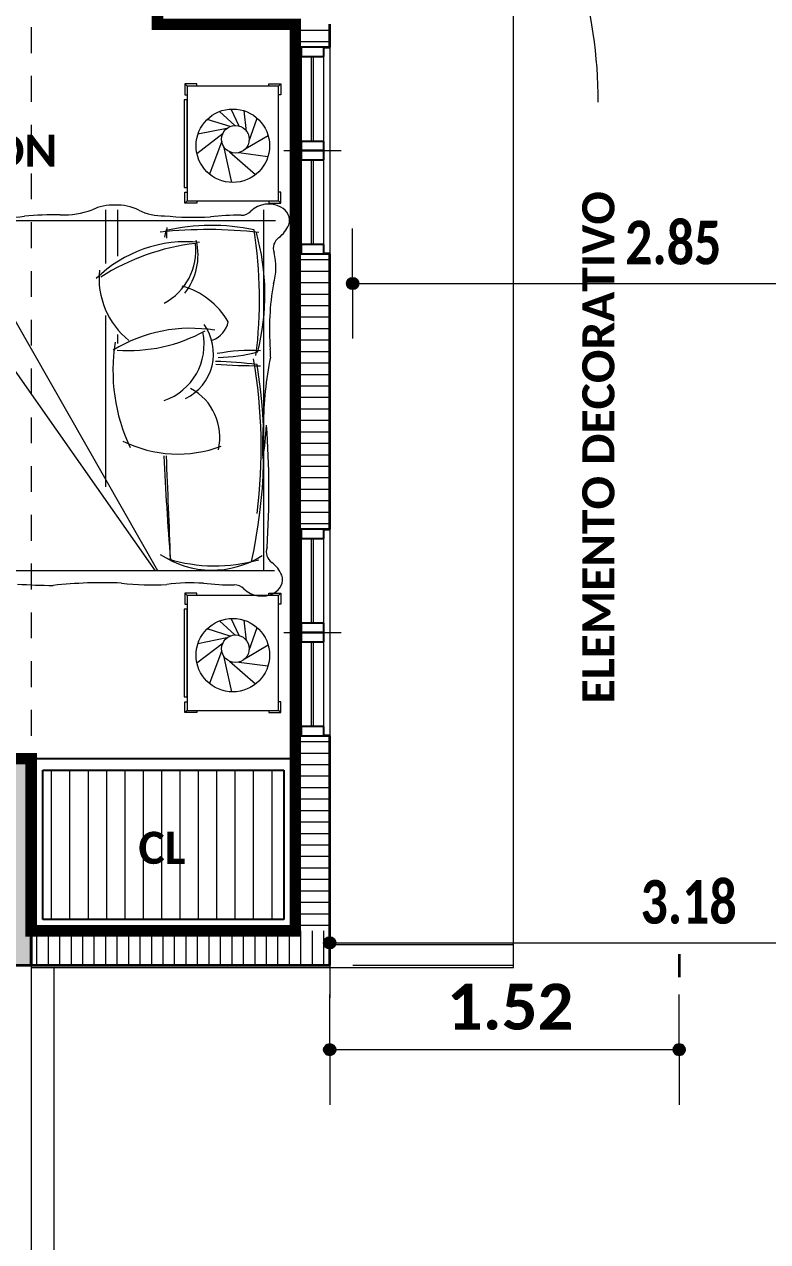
# Model space of a CAD drawing. Header units: metres. Extents: x -144 to 1000, y -717 to 29.
# Drawn here: x 753.62 to 756.86, y -569.32 to -564.01 of the extents above; entities that cross this region are included whole.
import ezdxf

# ---------------------------------------------------------------- set-up
doc = ezdxf.new("R2010")
doc.units = ezdxf.units.M
doc.linetypes.add('Basculante', pattern=[0.11625, 0.075, -0.04125])
doc.linetypes.add('basculante modificado', pattern=[0.18, 0.1125, -0.0675])
doc.layers.get('0').update_dxf_attribs({"color": 1})
doc.layers.add('00-MEDICION', color=30, linetype='Continuous')
for name, color, linetype, lineweight in [('A-ANNO-DIMS', 1, 'Continuous', 9), ('A-DETL', 1, 'Continuous', 9), ('A-DETL-GENF', 1, 'Continuous', 9), ('A-DETL-THIN', 1, 'Continuous', 9), ('A-GENM', 1, 'Continuous', 9), ('A-GLAZ', 1, 'Continuous', 9), ('A-WALL', 4, 'Continuous', 9), ('G-ANNO-TEXT', 2, 'Continuous', 9), ('I-FURN', 2, 'Continuous', 9), ('S-COLS', 7, 'Continuous', 9)]:
    doc.layers.add(name, color=color, linetype=linetype, lineweight=lineweight)
doc.layers.add('A-WALL-PATT', color=7, linetype='Continuous', lineweight=35, true_color=0x9c9c9c)
doc.styles.add('Calibri_B', font='calibrib.ttf', dxfattribs={"height": 0.165})
doc.styles.add('Calibri_B_5', font='calibrib.ttf', dxfattribs={"height": 0.66})
doc.styles.add('Calibri_B_7', font='calibrib.ttf', dxfattribs={"width": 0.8, "height": 0.18})

# ---------------------------------------------------------------- blocks, each defined once
blk = doc.blocks.new('F')
at = {"layer": 'A-ANNO-DIMS', "lineweight": 25}
h = blk.add_hatch(color=256, dxfattribs=at)
edge = h.paths.add_edge_path()
edge.add_arc((757.5091, -511.9869), 0.025, 0, 360)
h = blk.add_hatch(color=256, dxfattribs=at)
edge = h.paths.add_edge_path()
edge.add_arc((759.0314, -511.9869), 0.025, 0, 360)
at = {"layer": 'S-COLS', "true_color": 0x5b5b5b}
h = blk.add_hatch(color=251, dxfattribs=at)
h.paths.add_polyline_path([(737.9091, -511.6194), (738.4091, -511.6194), (738.4091, -510.7194), (737.9091, -510.7194), (737.9091, -511.4434)])
h.paths.add_polyline_path([(756.2089, -511.6194), (756.2089, -510.7194), (755.7089, -510.7194), (755.7089, -511.6194), (756.1555, -511.6194)])
h.paths.add_polyline_path([(746.1091, -511.6194), (746.1091, -510.7194), (745.6091, -510.7194), (745.6091, -511.6194)])
h.paths.add_polyline_path([(737.9701, -503.9194), (738.409, -503.9194), (738.409, -503.2194), (737.909, -503.2194), (737.909, -503.9194)])
h.paths.add_polyline_path([(751.9092, -503.9194), (752.4092, -503.9194), (752.409, -500.7694), (751.9092, -500.7694), (751.9092, -503.7694)])
h.paths.add_polyline_path([(755.8092, -503.9194), (756.2092, -503.9194), (756.2092, -503.2194), (755.8092, -503.2194), (755.8092, -503.737)])
h.paths.add_polyline_path([(741.8089, -503.9194), (743.8091, -503.9194), (743.8087, -503.4194), (742.1089, -503.4194), (742.1089, -501.2694), (743.8092, -501.2694), (743.8092, -500.7694), (741.8089, -500.7694), (741.8089, -503.7722)])
h.paths.add_polyline_path([(746.1091, -503.9194), (746.1091, -503.0194), (745.6091, -503.0194), (745.6091, -503.9194), (745.7591, -503.9194)])
h.paths.add_polyline_path([(745.6092, -501.6694), (746.1092, -501.6694), (746.1092, -500.7694), (745.6092, -500.7694), (745.6092, -500.8094)])
h.paths.add_polyline_path([(737.9089, -501.4694), (738.4089, -501.4694), (738.4089, -500.7684), (737.9089, -500.7684), (737.9089, -500.8434)])
h.paths.add_polyline_path([(756.2091, -501.4694), (756.2092, -501.4694), (756.2091, -500.7684), (755.8092, -500.7694), (755.8092, -501.4694), (756.0848, -501.4694)])
h.paths.add_polyline_path([(745.6841, -492.7694), (746.1091, -492.7694), (746.1091, -491.8694), (745.6091, -491.8694), (745.6091, -492.7694)])
h.paths.add_polyline_path([(756.2091, -492.7694), (756.2091, -491.8694), (755.7091, -491.8694), (755.7091, -492.7694), (756.1341, -492.7694)])
h.paths.add_polyline_path([(739.0091, -492.1694), (739.0091, -491.6694), (738.1091, -491.6694), (738.1091, -492.1694), (738.6028, -492.1694)])
at = {"layer": 'A-ANNO-DIMS'}
for p, q in [((757.5091, -511.9869), (757.5091, -511.7469)), ((759.0314, -511.9869), (759.0314, -511.7469)), ((757.5091, -511.9869), (759.0314, -511.9869)), ((757.5091, -511.9869), (757.5091, -512.2269)), ((759.0314, -511.9869), (759.0314, -512.2269))]:
    blk.add_line(p, q, dxfattribs=at)
at = {"layer": 'A-ANNO-DIMS', "lineweight": 25}
for centre in [(757.5091, -511.9869), (759.0314, -511.9869)]:
    blk.add_circle(centre, 0.025, dxfattribs=at)
at = {"layer": 'A-DETL', "color": 7, "linetype": 'basculante modificado'}
blk.add_line((756.2089, -503.9194), (756.2089, -510.7194), dxfattribs=at)
at = {"layer": 'A-DETL', "color": 7, "linetype": 'Basculante', "lineweight": 35}
blk.add_line((759.0314, -511.5712), (759.0314, -511.7312), dxfattribs=at)
at = {"layer": 'A-DETL-GENF', "lineweight": 25}
for p, q in [((757.3841, -507.6194), (757.3841, -507.6594)), ((757.4841, -507.6194), (757.3841, -507.6194)), ((757.4841, -507.6594), (757.4841, -507.6194)), ((757.3841, -507.6594), (757.4841, -507.6594)), ((757.3841, -508.0294), (757.3841, -508.0694)), ((757.4841, -508.0294), (757.3841, -508.0294)), ((757.3841, -508.0694), (757.4841, -508.0694)), ((757.3841, -508.0694), (757.3841, -508.1094)), ((757.4841, -508.0694), (757.3841, -508.0694)), ((757.4841, -508.0694), (757.4841, -508.0294)), ((757.4841, -508.1094), (757.4841, -508.0694)), ((757.3841, -508.1094), (757.4841, -508.1094)), ((757.3841, -508.4794), (757.3841, -508.5194)), ((757.4841, -508.4794), (757.3841, -508.4794)), ((757.4841, -508.5194), (757.4841, -508.4794)), ((757.3841, -508.5194), (757.4841, -508.5194)), ((757.3841, -509.7194), (757.3841, -509.7594)), ((757.4841, -509.7194), (757.3841, -509.7194)), ((757.4841, -509.7594), (757.4841, -509.7194)), ((757.3841, -509.7594), (757.4841, -509.7594)), ((757.3841, -510.1294), (757.3841, -510.1694)), ((757.4841, -510.1294), (757.3841, -510.1294)), ((757.4841, -510.1694), (757.4841, -510.1294)), ((757.3841, -510.1694), (757.4841, -510.1694)), ((757.3841, -510.1694), (757.3841, -510.2094)), ((757.4841, -510.1694), (757.3841, -510.1694)), ((757.4841, -510.2094), (757.4841, -510.1694)), ((757.3841, -510.2094), (757.4841, -510.2094)), ((757.3841, -510.5794), (757.3841, -510.6194)), ((757.4841, -510.5794), (757.3841, -510.5794)), ((757.3841, -510.6194), (757.4841, -510.6194)), ((757.4841, -510.6194), (757.4841, -510.5794))]:
    blk.add_line(p, q, dxfattribs=at)
at = {"layer": 'A-DETL-GENF'}
for p, q in [((757.3841, -508.0294), (757.3841, -507.6594)), ((757.4291, -508.0294), (757.4291, -507.6594)), ((757.4391, -508.0294), (757.4391, -507.6594)), ((757.4841, -508.0294), (757.4841, -507.6594)), ((757.3841, -508.4794), (757.3841, -508.1094)), ((757.4291, -508.4794), (757.4291, -508.1094)), ((757.4391, -508.4794), (757.4391, -508.1094)), ((757.4841, -508.4794), (757.4841, -508.1094)), ((757.3841, -510.1294), (757.3841, -509.7594)), ((757.4291, -510.1294), (757.4291, -509.7594)), ((757.4391, -510.1294), (757.4391, -509.7594)), ((757.4841, -510.1294), (757.4841, -509.7594)), ((757.3841, -510.5794), (757.3841, -510.2094)), ((757.4291, -510.5794), (757.4291, -510.2094)), ((757.4391, -510.5794), (757.4391, -510.2094)), ((757.4841, -510.5794), (757.4841, -510.2094))]:
    blk.add_line(p, q, dxfattribs=at)
at = {"layer": 'A-DETL-GENF', "color": 251, "true_color": 0x535353}
for p, q in [((756.2977, -511.4194), (756.2977, -510.7694)), ((756.3777, -511.4194), (756.3777, -510.7694)), ((756.4577, -511.4194), (756.4577, -510.7694)), ((756.5377, -511.4194), (756.5377, -510.7694)), ((756.6177, -511.4194), (756.6177, -510.7694)), ((756.6977, -511.4194), (756.6977, -510.7694)), ((756.7777, -511.4194), (756.7777, -510.7694)), ((756.8577, -511.4194), (756.8577, -510.7694)), ((756.9377, -511.4194), (756.9377, -510.7694)), ((757.0177, -511.4194), (757.0177, -510.7694)), ((757.0977, -511.4194), (757.0977, -510.7694)), ((757.1777, -511.4194), (757.1777, -510.7694)), ((757.2577, -511.4194), (757.2577, -510.7694))]:
    blk.add_line(p, q, dxfattribs=at)
at = {"layer": 'A-DETL-THIN'}
for p, q in [((757.3091, -510.7694), (756.2589, -510.7694)), ((756.2589, -510.7694), (756.2589, -511.4194)), ((757.3091, -511.4194), (757.3091, -510.7694)), ((756.2589, -511.4194), (757.3091, -511.4194))]:
    blk.add_line(p, q, dxfattribs=at)
at = {"layer": 'A-GENM', "lineweight": 25}
for p, q in [((757.3591, -510.7194), (756.2089, -510.7194)), ((756.2089, -510.7194), (756.2089, -511.4694)), ((757.3591, -511.4694), (757.3591, -510.7194)), ((756.2589, -510.7694), (757.3091, -510.7694)), ((756.2589, -511.4194), (756.2589, -510.7694)), ((757.3091, -510.7694), (757.3091, -511.4194)), ((756.2089, -511.4694), (757.3591, -511.4694)), ((757.3091, -511.4194), (756.2589, -511.4194))]:
    blk.add_line(p, q, dxfattribs=at)
at = {"layer": 'A-GLAZ'}
for p, q in [((757.3841, -507.6194), (757.4841, -507.6194)), ((757.3841, -507.6194), (757.3841, -508.0694)), ((757.4841, -508.0694), (757.4841, -507.6194)), ((757.3091, -508.0694), (757.5591, -508.0694)), ((757.3841, -508.0694), (757.4841, -508.0694)), ((757.3841, -508.0694), (757.4841, -508.0694)), ((757.3841, -508.0694), (757.3841, -508.5194)), ((757.4841, -508.5194), (757.4841, -508.0694)), ((757.3841, -508.5194), (757.4841, -508.5194)), ((757.3841, -509.7194), (757.4841, -509.7194)), ((757.3841, -509.7194), (757.3841, -510.1694)), ((757.4841, -510.1694), (757.4841, -509.7194)), ((757.3091, -510.1694), (757.5591, -510.1694)), ((757.3841, -510.1694), (757.4841, -510.1694)), ((757.3841, -510.1694), (757.4841, -510.1694)), ((757.3841, -510.1694), (757.3841, -510.6194)), ((757.4841, -510.6194), (757.4841, -510.1694)), ((757.3841, -510.6194), (757.4841, -510.6194))]:
    blk.add_line(p, q, dxfattribs=at)
at = {"layer": 'A-WALL'}
for p, q in [((758.3093, -511.6194), (758.3093, -505.4193)), ((757.3591, -508.5194), (757.3591, -507.6194)), ((757.5091, -507.6194), (757.5091, -508.5194)), ((757.3591, -510.6194), (757.3591, -509.7194)), ((757.5091, -509.7194), (757.5091, -510.6194)), ((757.5091, -511.5294), (758.3093, -511.5294)), ((758.3093, -511.6294), (758.3093, -511.5294)), ((756.2089, -511.6194), (756.2089, -512.8693)), ((756.2089, -511.6294), (758.3093, -511.6294)), ((756.3089, -512.9693), (756.3089, -511.6294)), ((757.6091, -511.6194), (758.3093, -511.6194))]:
    blk.add_line(p, q, dxfattribs=at)
at = {"layer": 'A-WALL', "lineweight": 35}
for p, q in [((757.3591, -507.5194), (757.3591, -507.6194)), ((757.5091, -507.6194), (757.5091, -507.5194)), ((757.3591, -507.6194), (757.3841, -507.6194)), ((757.4841, -507.6194), (757.5091, -507.6194)), ((757.3591, -508.5194), (757.3591, -509.7194)), ((757.3841, -508.5194), (757.3591, -508.5194)), ((757.5091, -508.5194), (757.4841, -508.5194)), ((757.5091, -509.7194), (757.5091, -508.5194)), ((757.3591, -509.7194), (757.3841, -509.7194)), ((757.4841, -509.7194), (757.5091, -509.7194)), ((757.3591, -510.6194), (757.3591, -511.4694)), ((757.3841, -510.6194), (757.3591, -510.6194)), ((757.5091, -510.6194), (757.4841, -510.6194)), ((757.5091, -511.6194), (757.5091, -510.6194)), ((757.3591, -511.4694), (756.2089, -511.4694)), ((756.2089, -511.4694), (756.2089, -511.6194)), ((756.2089, -511.6194), (757.5091, -511.6194))]:
    blk.add_line(p, q, dxfattribs=at)
at = {"layer": 'A-WALL-PATT', "color": 8, "lineweight": 5, "true_color": 0x727272}
for p, q in [((757.3591, -507.5445), (757.5091, -507.5445)), ((757.3591, -507.5945), (757.5091, -507.5945)), ((757.3591, -508.5445), (757.5091, -508.5445)), ((757.3591, -508.5945), (757.5091, -508.5945)), ((757.3591, -508.6445), (757.5091, -508.6445)), ((757.3591, -508.6945), (757.5091, -508.6945)), ((757.3591, -508.7445), (757.5091, -508.7445)), ((757.3591, -508.7945), (757.5091, -508.7945)), ((757.3591, -508.8445), (757.5091, -508.8445)), ((757.3591, -508.8945), (757.5091, -508.8945)), ((757.3591, -508.9445), (757.5091, -508.9445)), ((757.3591, -508.9945), (757.5091, -508.9945)), ((757.3591, -509.0445), (757.5091, -509.0445)), ((757.3591, -509.0945), (757.5091, -509.0945)), ((757.3591, -509.1445), (757.5091, -509.1445)), ((757.3591, -509.1945), (757.5091, -509.1945)), ((757.3591, -509.2445), (757.5091, -509.2445)), ((757.3591, -509.2945), (757.5091, -509.2945)), ((757.3591, -509.3445), (757.5091, -509.3445)), ((757.3591, -509.3945), (757.5091, -509.3945)), ((757.3591, -509.4445), (757.5091, -509.4445)), ((757.3591, -509.4945), (757.5091, -509.4945)), ((757.3591, -509.5445), (757.5091, -509.5445)), ((757.3591, -509.5945), (757.5091, -509.5945)), ((757.3591, -509.6445), (757.5091, -509.6445)), ((757.3591, -509.6945), (757.5091, -509.6945)), ((757.3591, -510.6445), (757.5091, -510.6445)), ((757.3591, -510.6945), (757.5091, -510.6945)), ((757.3591, -510.7445), (757.5091, -510.7445)), ((757.3591, -510.7945), (757.5091, -510.7945)), ((757.3591, -510.8445), (757.5091, -510.8445)), ((757.3591, -510.8945), (757.5091, -510.8945)), ((757.3591, -510.9445), (757.5091, -510.9445)), ((757.3591, -510.9945), (757.5091, -510.9945)), ((757.3591, -511.0445), (757.5091, -511.0445)), ((757.3591, -511.0945), (757.5091, -511.0945)), ((757.3591, -511.1445), (757.5091, -511.1445)), ((757.3591, -511.1945), (757.5091, -511.1945)), ((757.3591, -511.2445), (757.5091, -511.2445)), ((757.3591, -511.2945), (757.5091, -511.2945)), ((757.3591, -511.3445), (757.5091, -511.3445)), ((757.3591, -511.3945), (757.5091, -511.3945)), ((756.2337, -511.6194), (756.2337, -511.4694)), ((756.2837, -511.6194), (756.2837, -511.4694)), ((756.3337, -511.6194), (756.3337, -511.4694)), ((756.3837, -511.6194), (756.3837, -511.4694)), ((756.4337, -511.6194), (756.4337, -511.4694)), ((756.4837, -511.6194), (756.4837, -511.4694)), ((756.5337, -511.6194), (756.5337, -511.4694)), ((756.5837, -511.6194), (756.5837, -511.4694)), ((756.6337, -511.6194), (756.6337, -511.4694)), ((756.6837, -511.6194), (756.6837, -511.4694)), ((756.7337, -511.6194), (756.7337, -511.4694)), ((756.7837, -511.6194), (756.7837, -511.4694)), ((756.8337, -511.6194), (756.8337, -511.4694)), ((756.8837, -511.6194), (756.8837, -511.4694)), ((756.9337, -511.6194), (756.9337, -511.4694)), ((756.9837, -511.6194), (756.9837, -511.4694)), ((757.0337, -511.6194), (757.0337, -511.4694)), ((757.0837, -511.6194), (757.0837, -511.4694)), ((757.1337, -511.6194), (757.1337, -511.4694)), ((757.1837, -511.6194), (757.1837, -511.4694)), ((757.2337, -511.6194), (757.2337, -511.4694)), ((757.2837, -511.6194), (757.2837, -511.4694)), ((757.3337, -511.6194), (757.3337, -511.4694)), ((757.3591, -511.4445), (757.5091, -511.4445)), ((757.3837, -511.6194), (757.3837, -511.4694)), ((757.4337, -511.6194), (757.4337, -511.4694)), ((757.4837, -511.6194), (757.4837, -511.4694))]:
    blk.add_line(p, q, dxfattribs=at)
at = {"layer": 'G-ANNO-TEXT'}
blk.add_arc((756.6322, -507.859), 2.0467, 0, 33.6048, dxfattribs=at)
at = {"layer": 'I-FURN'}
for p, q in [((756.8774, -507.7789), (756.8883, -507.7889)), ((756.8774, -507.7789), (756.8774, -507.8266)), ((756.9297, -507.7789), (756.8774, -507.7789)), ((756.8883, -507.7889), (756.8883, -508.2889)), ((757.2854, -507.7889), (756.8883, -507.7889)), ((756.9297, -507.7889), (756.9297, -507.7789)), ((757.244, -507.7789), (757.2964, -507.7789)), ((757.244, -507.7889), (757.244, -507.7789)), ((757.2964, -507.7789), (757.2854, -507.7889)), ((757.2854, -508.2889), (757.2854, -507.7889)), ((757.2964, -507.7789), (757.2964, -507.8266)), ((756.8755, -507.8477), (756.8755, -508.23)), ((756.8883, -507.8477), (756.8755, -507.8477)), ((756.8774, -507.8266), (756.8883, -507.8266)), ((756.8883, -508.23), (756.8883, -507.8477)), ((757.2964, -507.8266), (757.2854, -507.8266)), ((757.096, -507.9604), (757.0283, -507.8992)), ((757.1151, -507.9628), (757.0796, -507.8886)), ((757.1472, -507.9857), (757.1367, -507.8963)), ((757.0749, -507.9651), (756.9751, -507.934)), ((757.1579, -508.0271), (757.1926, -507.9282)), ((757.0447, -507.9958), (756.9309, -508.0835)), ((757.0615, -507.973), (756.935, -507.9984)), ((757.141, -508.0625), (757.2406, -508.0034)), ((757.0387, -508.0278), (756.9849, -508.1716)), ((757.0465, -508.0508), (757.0819, -508.2084)), ((757.0725, -508.0746), (757.1862, -508.174)), ((757.1135, -508.0784), (757.24, -508.0953)), ((756.8755, -508.23), (756.8883, -508.23)), ((756.8774, -508.2512), (756.8883, -508.2512)), ((756.8774, -508.2988), (756.8774, -508.2512)), ((756.8774, -508.2988), (756.8883, -508.2889)), ((756.8883, -508.2889), (757.2854, -508.2889)), ((756.9297, -508.2889), (756.9297, -508.2988)), ((757.244, -508.2889), (757.244, -508.2988)), ((757.2964, -508.2512), (757.2854, -508.2512)), ((757.2964, -508.2988), (757.2854, -508.2889)), ((757.2964, -508.2988), (757.2964, -508.2512)), ((756.7598, -509.9013), (755.8634, -508.3276)), ((756.5333, -508.5618), (756.5333, -508.3276)), ((756.5863, -508.5303), (756.5863, -508.3276)), ((756.9297, -508.2988), (756.8774, -508.2988)), ((757.2222, -508.9725), (757.2222, -508.3276)), ((757.244, -508.2988), (757.2964, -508.2988)), ((757.2733, -508.3763), (755.3273, -508.3763)), ((756.7498, -509.9013), (755.6664, -508.3545)), ((757.2222, -509.9013), (757.2222, -508.4566)), ((756.5333, -509.535), (756.5333, -508.7887)), ((756.5863, -508.9095), (756.5863, -508.8709)), ((757.2684, -509.9013), (755.2386, -509.9013)), ((756.8774, -509.9986), (756.8883, -510.0086)), ((756.8774, -509.9986), (756.8774, -510.0463)), ((756.9297, -509.9986), (756.8774, -509.9986)), ((756.8883, -510.0086), (756.8883, -510.5086)), ((757.2854, -510.0086), (756.8883, -510.0086)), ((756.9297, -510.0086), (756.9297, -509.9986)), ((757.244, -509.9986), (757.2964, -509.9986)), ((757.244, -510.0086), (757.244, -509.9986)), ((757.2964, -509.9986), (757.2854, -510.0086)), ((757.2854, -510.5086), (757.2854, -510.0086)), ((757.2964, -509.9986), (757.2964, -510.0463)), ((756.8755, -510.0675), (756.8755, -510.4497)), ((756.8883, -510.0675), (756.8755, -510.0675)), ((756.8774, -510.0463), (756.8883, -510.0463)), ((756.8883, -510.4497), (756.8883, -510.0675)), ((757.2964, -510.0463), (757.2854, -510.0463)), ((757.096, -510.1801), (757.0283, -510.1189)), ((757.1151, -510.1825), (757.0796, -510.1083)), ((757.1472, -510.2054), (757.1367, -510.116)), ((757.0615, -510.1927), (756.935, -510.2181)), ((757.0749, -510.1848), (756.9751, -510.1537)), ((757.1579, -510.2468), (757.1926, -510.1479)), ((757.0447, -510.2155), (756.9309, -510.3032)), ((757.0387, -510.2475), (756.9849, -510.3913)), ((757.141, -510.2822), (757.2406, -510.2232)), ((757.0465, -510.2705), (757.0819, -510.4282)), ((757.0725, -510.2943), (757.1862, -510.3937)), ((757.1135, -510.2982), (757.24, -510.315)), ((756.8755, -510.4497), (756.8883, -510.4497)), ((756.8774, -510.4709), (756.8883, -510.4709)), ((756.8774, -510.5185), (756.8774, -510.4709)), ((756.8883, -510.5086), (756.8774, -510.5185)), ((756.8883, -510.5086), (757.2854, -510.5086)), ((756.9297, -510.5086), (756.9297, -510.5185)), ((757.244, -510.5086), (757.244, -510.5185)), ((757.2964, -510.4709), (757.2854, -510.4709)), ((757.2964, -510.5185), (757.2854, -510.5086)), ((757.2964, -510.5185), (757.2964, -510.4709)), ((756.9297, -510.5185), (756.8774, -510.5185)), ((757.244, -510.5185), (757.2964, -510.5185))]:
    blk.add_line(p, q, dxfattribs=at)
for centre, radius in [((757.087, -508.0484), 0.16), ((757.0982, -508.0204), 0.06), ((757.087, -510.2681), 0.16), ((757.0982, -510.2401), 0.06)]:
    blk.add_circle(centre, radius, dxfattribs=at)
for centre, radius, start, end in [((756.3506, -507.9788), 0.3706, 267.672, 289.3936), ((756.5645, -508.5069), 0.2003, 87.3508, 116.953), ((756.5815, -508.5257), 0.219, 63.8724, 92.0368), ((756.7786, -508.1353), 0.2183, 242.5424, 272.8438), ((757.1247, -508.294), 0.0572, 268.5556, 316.2435), ((757.2432, -508.4128), 0.1105, 61.2787, 134.2159), ((757.2694, -508.3744), 0.0644, 342.9418, 65.3448), ((756.052, -507.4864), 0.8777, 268.077, 278.3227), ((756.3459, -510.7228), 2.3738, 90.2505, 94.0312), ((756.9185, -507.15), 1.2103, 263.88, 273.3505), ((756.9943, -509.3054), 0.9098, 78.2565, 102.6825), ((757.1224, -509.6188), 1.2676, 89.9592, 96.0322), ((757.1988, -508.3353), 0.1443, 308.044, 336.2939), ((756.9761, -510.4091), 1.9954, 83.5293, 95.9065), ((758.3919, -508.7093), 1.6237, 169.6594, 170.6708), ((754.7461, -508.3914), 2.0543, 358.35, 359.6152), ((755.2453, -508.7187), 1.9579, 352.8391, 8.9331), ((756.214, -508.6974), 1.0127, 345.7546, 15.5344), ((756.8853, -509.0282), 0.5616, 84.187, 134.4731), ((757.0368, -509.4414), 0.9739, 96.6646, 122.6196), ((756.666, -508.5052), 0.2596, 297.9999, 6.8874), ((756.6667, -508.5254), 0.2687, 321.9188, 13.6704), ((757.3192, -508.4952), 0.0559, 124.1356, 199.7689), ((757.0287, -508.5778), 0.2462, 342.8192, 15.0013), ((756.8524, -508.6256), 0.3482, 174.3187, 231.2722), ((756.7764, -508.9851), 0.3369, 30.2878, 74.5982), ((758.2206, -508.8288), 0.9731, 169.4443, 177.7924), ((756.9577, -508.7915), 0.1121, 291.6793, 347.8243), ((758.2206, -508.8494), 0.9742, 176.5835, 185.0474), ((756.9043, -509.4957), 0.6518, 80.8023, 121.3458), ((756.6329, -508.2531), 0.6879, 265.8503, 298.9544), ((756.7028, -508.9144), 0.2591, 289.1658, 11.9587), ((756.7857, -508.9548), 0.2171, 296.1579, 35.8329), ((757.3505, -509.0287), 0.7857, 170.9394, 205.2191), ((757.1646, -509.7184), 0.778, 86.877, 100.8333), ((757.0014, -508.204), 0.7676, 271.6124, 284.6566), ((754.8897, -509.3675), 2.3207, 352.9859, 9.6715), ((758.8974, -509.2908), 1.6778, 168.9775, 179.1523), ((756.4029, -508.9606), 0.8477, 359.3603, 1.7242), ((756.9864, -510.5585), 1.57, 82.4467, 89.0553), ((757.2126, -505.9686), 3.0385, 266.2238, 269.8937), ((754.9249, -509.3676), 2.2972, 347.6192, 9.1562), ((756.7923, -509.3172), 0.2382, 346.5097, 62.2958), ((758.1902, -509.3521), 0.9742, 174.9426, 183.4165), ((756.2186, -509.228), 1.0156, 349.6685, 357.8399), ((753.5615, -509.5506), 3.683, 356.1316, 4.4267), ((756.8473, -508.8569), 0.5349, 243.4974, 290.6974), ((767.8337, -508.9292), 11.0568, 182.44004, 184.78531), ((692.4599, -512.1983), 64.3987, 2.088342, 2.490604), ((757.2887, -509.818), 0.0559, 160.2311, 235.8644), ((756.9967, -509.4921), 0.4055, 236.1664, 302.49), ((757.0084, -509.1885), 0.6905, 252.8591, 286.0737), ((757.1684, -509.9779), 0.1443, 23.7061, 51.956), ((757.239, -509.9388), 0.0644, 294.6552, 17.0582), ((756.3155, -507.5903), 2.3738, 265.9688, 269.7495), ((756.5192, -511.9344), 1.9819, 87.5987, 96.2011), ((756.7313, -508.8702), 1.0916, 263.2091, 273.5535), ((756.9022, -510.7283), 0.7754, 85.8141, 97.6479), ((757.092, -508.6943), 1.2676, 263.9678, 270.0408), ((757.0943, -510.0192), 0.0572, 43.7565, 91.4444), ((757.2127, -509.9004), 0.1105, 225.7841, 298.7213)]:
    blk.add_arc(centre, radius, start, end, dxfattribs=at)
at = {"layer": 'S-COLS', "lineweight": 35}
for p, q in [((756.2089, -510.7194), (755.7089, -510.7194)), ((756.2089, -511.6194), (756.2089, -510.7194)), ((755.7089, -511.6194), (756.2089, -511.6194))]:
    blk.add_line(p, q, dxfattribs=at)
at = {"layer": 'A-ANNO-DIMS', "insert": (758.0193, -511.6997), "char_height": 0.2, "width": 0.602185, "attachment_point": 1, "line_spacing_factor": 1.158048, "style": 'Calibri_B_5'}
blk.add_mtext('1.52', dxfattribs=at)
at = {"layer": 'G-ANNO-TEXT', "style": 'Calibri_B'}
for s, p in [('HABITACION', (755.1786, -508.14)), ('CL', (756.6758, -511.1774))]:
    blk.add_text(s, height=0.14, dxfattribs=at).set_placement(p)
blk.add_text('ELEMENTO DECORATIVO', height=0.14, rotation=90, dxfattribs=at).set_placement((758.749, -510.4784))
blk = doc.blocks.new('OOOO')
at = {"layer": 'A-ANNO-DIMS', "lineweight": 25, "true_color": 0x0000ff}
h = blk.add_hatch(color=5, dxfattribs=at)
edge = h.paths.add_edge_path()
edge.add_arc((615.9859, -508.6037), 0.025, 0, 360)
h = blk.add_hatch(color=5, dxfattribs=at)
edge = h.paths.add_edge_path()
edge.add_arc((615.8859, -511.4766), 0.025, 0, 360)
at = {"layer": 'A-ANNO-DIMS', "color": 5, "true_color": 0x0000ff}
for p, q in [((615.9859, -508.6037), (615.9859, -508.3637)), ((615.9859, -508.6037), (618.8358, -508.6037)), ((615.9859, -508.6037), (615.9859, -508.8437)), ((615.8859, -511.4766), (615.8859, -511.2366)), ((615.8859, -511.4766), (619.0704, -511.4766)), ((615.8859, -511.4766), (615.8859, -511.7166))]:
    blk.add_line(p, q, dxfattribs=at)
at = {"layer": 'A-ANNO-DIMS', "color": 5, "lineweight": 25, "true_color": 0x0000ff}
for centre in [(615.9859, -508.6037), (615.8859, -511.4766)]:
    blk.add_circle(centre, 0.025, dxfattribs=at)
at = {"layer": 'A-WALL-PATT', "color": 8, "lineweight": 5, "true_color": 0x727272}
blk.add_line((615.9856, -508.6785), (615.9856, -508.8285), dxfattribs=at)
at = {"layer": 'A-ANNO-DIMS', "color": 5, "true_color": 0x0000ff, "char_height": 0.19, "width": 0.572076, "attachment_point": 1, "line_spacing_factor": 1.158048, "style": 'Calibri_B_7'}
for s, insert in [('2.85', (617.1725, -508.3304)), ('3.18', (617.2398, -511.2032))]:
    blk.add_mtext(s, dxfattribs=dict(at, insert=insert))

msp = doc.modelspace()

# ---------------------------------------------------------------- linework, layer by layer
at = {"layer": '00-MEDICION'}
msp.add_lwpolyline([(751.7009, -563.7641, 0.05, 0.05, 0), (751.7007, -567.964, 0.05, 0.05, 0), (753.1505, -567.964, 0.05, 0.05, 0), (753.1505, -567.214, 0.05, 0.05, 0), (753.6505, -567.214, 0.05, 0.05, 0), (753.6505, -567.964, 0.05, 0.05, 0), (754.8008, -567.964, 0.05, 0.05, 0), (754.8008, -564.014, 0.05, 0.05, 0), (754.2007, -564.014, 0.05, 0.05, 0), (754.2007, -563.864, 0.05, 0.05, 0)], format="xyseb", dxfattribs=at)

# ---------------------------------------------------------------- block references
at = {"color": 3}
for name, p in [('F', (-2.5583, -56.4946)), ('OOOO', (139.0648, -56.5395))]:
    msp.add_blockref(name, p, dxfattribs=at)

doc.saveas('drawing.dxf')
